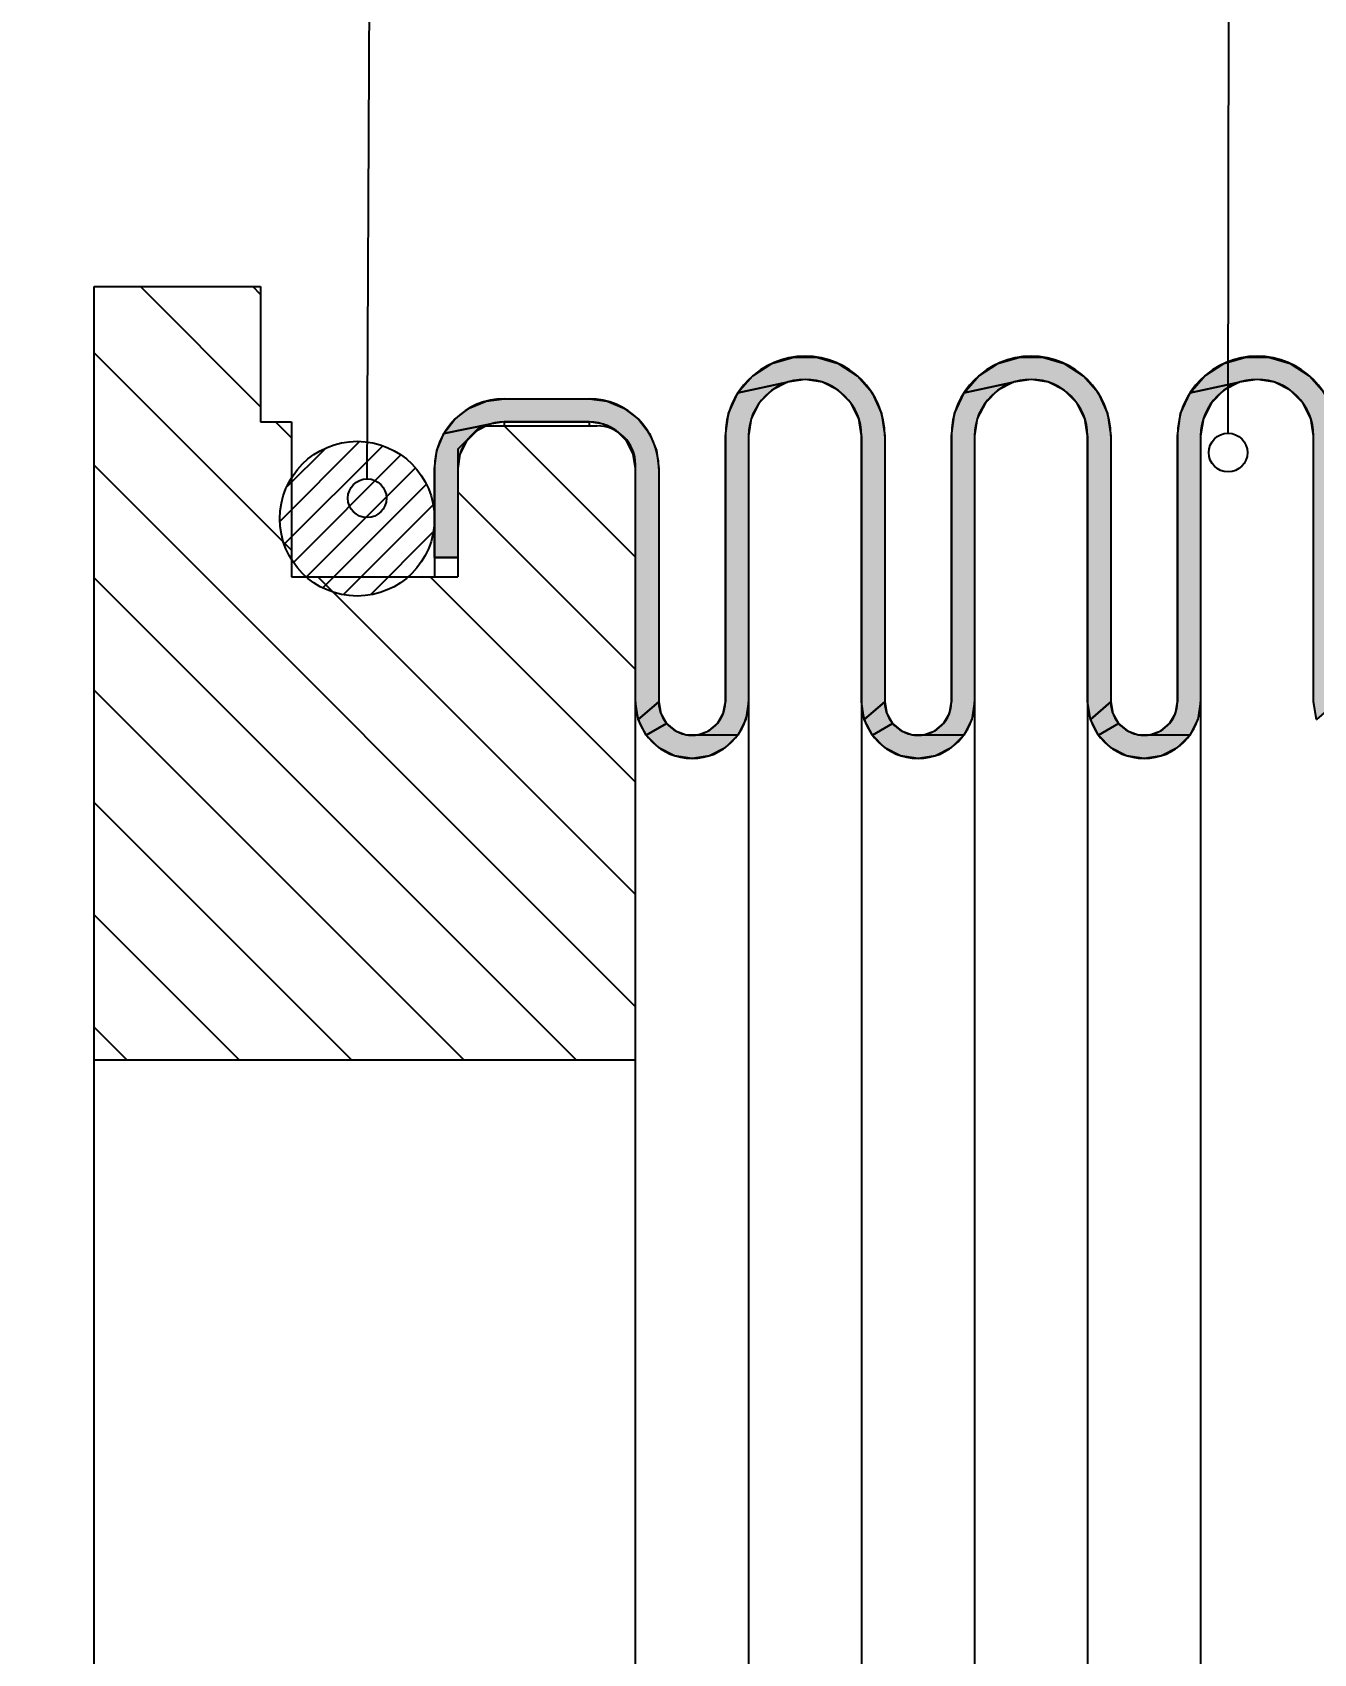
# Model space of a CAD drawing. Header units: millimetres. Extents: x -29 to 3384, y -388 to 1226.
# Drawn here: x 356.5 to 373.06, y 94.37 to 115.32 of the extents above; entities that cross this region are included whole.
import ezdxf

# ---------------------------------------------------------------- set-up
doc = ezdxf.new("R2010")
doc.units = ezdxf.units.MM
doc.layers.add('BEMASSUNGEN', color=7, linetype='Continuous')
doc.styles.get("Standard").update_dxf_attribs({"font": 'arial.ttf'})
doc.dimstyles.new('DIMSTYLE_3', dxfattribs={"dimtxt": 3.5, "dimasz": 3.5, "dimexe": 0.18, "dimexo": 0.0625, "dimgap": 0.09, "dimtad": 1, "dimlfac": 0.5, "dimdsep": 46, "dimtxsty": 'Standard', "dimcen": 0.09, "dimadec": 0, "dimazin": 0, "dimtol": 1, "dimtp": 0.1, "dimtfac": 0.6, "dimtofl": 0, "dimtmove": 0, "dimatfit": 3, "dimfxl": 1, "dimtolj": 1, "dimarcsym": 0})

# ---------------------------------------------------------------- blocks, each defined once
blk = doc.blocks.new('*U2')
at = {"color": 2, "linetype": 'Continuous', "extrusion": (0, 0, -1)}
for points in [[(-117.36, 246.525), (-119.566, 246.208), (-116.866, 246.208)], [(-117.923, 246.69), (-119.072, 246.525), (-117.36, 246.525)], [(-119.072, 246.525), (-119.566, 246.208), (-117.36, 246.525)], [(-119.072, 246.525), (-117.923, 246.69), (-118.509, 246.69)], [(-116.866, 246.208), (-117.764, 246.04), (-116.482, 245.764)], [(-116.866, 246.208), (-118.216, 246.111), (-117.764, 246.04)], [(-119.566, 246.208), (-118.216, 246.111), (-116.866, 246.208)], [(-119.566, 246.208), (-118.668, 246.04), (-118.216, 246.111)], [(-119.566, 246.208), (-119.95, 245.764), (-118.668, 246.04)], [(-118.668, 246.04), (-119.95, 245.764), (-119.075, 245.832)], [(-119.075, 245.832), (-119.95, 245.764), (-119.398, 245.509)], [(-119.95, 245.764), (-120.194, 245.231), (-119.398, 245.509)], [(-119.398, 245.509), (-120.194, 245.231), (-119.606, 245.101)], [(-120.194, 245.231), (-120.277, 244.65), (-119.606, 245.101)], [(-119.606, 245.101), (-120.277, 244.65), (-119.677, 244.65)], [(-119.677, 244.65), (-120.277, 237.773), (-119.677, 237.773)], [(-120.277, 244.65), (-120.277, 237.773), (-119.677, 244.65)], [(-120.277, 237.773), (-119.749, 237.321), (-119.677, 237.773)]]:
    blk.add_solid(points, dxfattribs=at)
blk = doc.blocks.new('*U3')
at = {"color": 2, "linetype": 'Continuous', "extrusion": (0, 0, -1)}
for points in [[(-123.206, 246.525), (-125.412, 246.208), (-122.712, 246.208)], [(-123.769, 246.69), (-124.918, 246.525), (-123.206, 246.525)], [(-124.918, 246.525), (-125.412, 246.208), (-123.206, 246.525)], [(-124.918, 246.525), (-123.769, 246.69), (-124.355, 246.69)], [(-122.712, 246.208), (-123.61, 246.04), (-122.328, 245.764)], [(-122.712, 246.208), (-124.062, 246.111), (-123.61, 246.04)], [(-125.412, 246.208), (-124.062, 246.111), (-122.712, 246.208)], [(-125.412, 246.208), (-124.514, 246.04), (-124.062, 246.111)], [(-125.412, 246.208), (-125.796, 245.764), (-124.514, 246.04)], [(-124.514, 246.04), (-125.796, 245.764), (-124.921, 245.832)], [(-124.921, 245.832), (-125.796, 245.764), (-125.245, 245.509)], [(-125.796, 245.764), (-126.04, 245.231), (-125.245, 245.509)], [(-125.245, 245.509), (-126.04, 245.231), (-125.452, 245.101)], [(-126.04, 245.231), (-126.124, 244.65), (-125.452, 245.101)], [(-125.452, 245.101), (-126.124, 244.65), (-125.524, 244.65)], [(-125.524, 244.65), (-126.124, 237.773), (-125.524, 237.773)], [(-126.124, 244.65), (-126.124, 237.773), (-125.524, 244.65)], [(-126.124, 237.773), (-125.595, 237.321), (-125.524, 237.773)]]:
    blk.add_solid(points, dxfattribs=at)
blk = doc.blocks.new('*U4')
at = {"color": 2, "linetype": 'Continuous', "extrusion": (0, 0, -1)}
for points in [[(-129.052, 246.525), (-131.258, 246.208), (-128.558, 246.208)], [(-129.615, 246.69), (-130.765, 246.525), (-129.052, 246.525)], [(-130.765, 246.525), (-131.258, 246.208), (-129.052, 246.525)], [(-130.765, 246.525), (-129.615, 246.69), (-130.202, 246.69)], [(-128.558, 246.208), (-129.457, 246.04), (-128.174, 245.764)], [(-128.558, 246.208), (-129.908, 246.111), (-129.457, 246.04)], [(-131.258, 246.208), (-129.908, 246.111), (-128.558, 246.208)], [(-131.258, 246.208), (-130.36, 246.04), (-129.908, 246.111)], [(-131.258, 246.208), (-131.643, 245.764), (-130.36, 246.04)], [(-130.36, 246.04), (-131.643, 245.764), (-130.767, 245.832)], [(-130.767, 245.832), (-131.643, 245.764), (-131.091, 245.509)], [(-131.643, 245.764), (-131.886, 245.231), (-131.091, 245.509)], [(-131.091, 245.509), (-131.886, 245.231), (-131.298, 245.101)], [(-131.886, 245.231), (-131.97, 244.65), (-131.298, 245.101)], [(-131.298, 245.101), (-131.97, 244.65), (-131.37, 244.65)], [(-131.37, 244.65), (-131.97, 237.773), (-131.37, 237.773)], [(-131.97, 244.65), (-131.97, 237.773), (-131.37, 244.65)], [(-131.97, 237.773), (-131.441, 237.321), (-131.37, 237.773)]]:
    blk.add_solid(points, dxfattribs=at)
blk = doc.blocks.new('*U8')
at = {"color": 2, "linetype": 'Continuous', "extrusion": (0, 0, -1)}
for points in [[(-116.482, 245.764), (-117.034, 245.509), (-116.238, 245.231)], [(-117.764, 246.04), (-117.357, 245.832), (-116.482, 245.764)], [(-117.357, 245.832), (-117.034, 245.509), (-116.482, 245.764)], [(-116.238, 245.231), (-116.826, 245.101), (-116.154, 244.65)], [(-117.034, 245.509), (-116.826, 245.101), (-116.238, 245.231)], [(-116.826, 245.101), (-116.754, 244.65), (-116.154, 244.65)], [(-116.154, 244.65), (-116.754, 237.773), (-116.154, 237.773)], [(-116.754, 244.65), (-116.754, 237.773), (-116.154, 244.65)], [(-116.154, 237.773), (-116.683, 237.321), (-116.102, 237.478)], [(-116.754, 237.773), (-116.683, 237.321), (-116.154, 237.773)], [(-116.102, 237.478), (-116.683, 237.321), (-115.953, 237.219)], [(-116.683, 237.321), (-116.475, 236.914), (-115.953, 237.219)], [(-115.724, 237.027), (-116.475, 236.914), (-115.442, 236.924)], [(-115.953, 237.219), (-116.475, 236.914), (-115.724, 237.027)]]:
    blk.add_solid(points, dxfattribs=at)
blk = doc.blocks.new('*U9')
at = {"color": 2, "linetype": 'Continuous', "extrusion": (0, 0, -1)}
for points in [[(-122.328, 245.764), (-122.88, 245.509), (-122.084, 245.231)], [(-123.61, 246.04), (-123.203, 245.832), (-122.328, 245.764)], [(-123.203, 245.832), (-122.88, 245.509), (-122.328, 245.764)], [(-122.084, 245.231), (-122.672, 245.101), (-122.001, 244.65)], [(-122.88, 245.509), (-122.672, 245.101), (-122.084, 245.231)], [(-122.672, 245.101), (-122.601, 244.65), (-122.001, 244.65)], [(-122.001, 244.65), (-122.601, 237.773), (-122.001, 237.773)], [(-122.601, 244.65), (-122.601, 237.773), (-122.001, 244.65)], [(-122.001, 237.773), (-122.529, 237.321), (-121.949, 237.478)], [(-122.601, 237.773), (-122.529, 237.321), (-122.001, 237.773)], [(-121.949, 237.478), (-122.529, 237.321), (-121.799, 237.219)], [(-122.529, 237.321), (-122.321, 236.914), (-121.799, 237.219)], [(-121.57, 237.027), (-122.321, 236.914), (-121.289, 236.924)], [(-121.799, 237.219), (-122.321, 236.914), (-121.57, 237.027)]]:
    blk.add_solid(points, dxfattribs=at)
blk = doc.blocks.new('*U10')
at = {"color": 2, "linetype": 'Continuous', "extrusion": (0, 0, -1)}
for points in [[(-128.174, 245.764), (-128.726, 245.509), (-127.93, 245.231)], [(-129.457, 246.04), (-129.049, 245.832), (-128.174, 245.764)], [(-129.049, 245.832), (-128.726, 245.509), (-128.174, 245.764)], [(-127.93, 245.231), (-128.518, 245.101), (-127.847, 244.65)], [(-128.726, 245.509), (-128.518, 245.101), (-127.93, 245.231)], [(-128.518, 245.101), (-128.447, 244.65), (-127.847, 244.65)], [(-127.847, 244.65), (-128.447, 237.773), (-127.847, 237.773)], [(-128.447, 244.65), (-128.447, 237.773), (-127.847, 244.65)], [(-127.847, 237.773), (-128.375, 237.321), (-127.795, 237.478)], [(-128.447, 237.773), (-128.375, 237.321), (-127.847, 237.773)], [(-127.795, 237.478), (-128.375, 237.321), (-127.645, 237.219)], [(-128.375, 237.321), (-128.168, 236.914), (-127.645, 237.219)], [(-127.416, 237.027), (-128.168, 236.914), (-127.135, 236.924)], [(-127.645, 237.219), (-128.168, 236.914), (-127.416, 237.027)]]:
    blk.add_solid(points, dxfattribs=at)
blk = doc.blocks.new('*U14')
at = {"color": 2, "linetype": 'Continuous', "extrusion": (0, 0, -1)}
for points in [[(-109.531, 245.37), (-113.904, 245.084), (-109.159, 245.084)], [(-109.965, 245.55), (-113.531, 245.37), (-109.531, 245.37)], [(-113.531, 245.37), (-113.904, 245.084), (-109.531, 245.37)], [(-110.431, 245.611), (-113.097, 245.55), (-109.965, 245.55)], [(-113.097, 245.55), (-113.531, 245.37), (-109.965, 245.55)], [(-113.097, 245.55), (-110.431, 245.611), (-112.631, 245.611)], [(-109.159, 245.084), (-110.061, 244.953), (-108.872, 244.711)], [(-109.159, 245.084), (-110.431, 245.011), (-110.061, 244.953)], [(-113.904, 245.084), (-110.431, 245.011), (-109.159, 245.084)], [(-113.904, 245.084), (-112.631, 245.011), (-110.431, 245.011)], [(-113.904, 245.084), (-113.002, 244.953), (-112.631, 245.011)], [(-113.904, 245.084), (-114.19, 244.711), (-113.002, 244.953)], [(-113.002, 244.953), (-114.19, 244.711), (-113.337, 244.782)], [(-113.337, 244.782), (-114.19, 244.711), (-113.602, 244.517)], [(-114.19, 244.711), (-114.37, 244.277), (-113.602, 244.517)], [(-113.602, 244.517), (-114.37, 244.277), (-113.773, 244.182)], [(-114.37, 244.277), (-114.431, 243.811), (-113.773, 244.182)], [(-113.773, 244.182), (-114.431, 243.811), (-113.831, 243.811)], [(-113.831, 243.811), (-114.431, 237.773), (-113.831, 237.773)], [(-114.431, 243.811), (-114.431, 237.773), (-113.831, 243.811)], [(-114.431, 237.773), (-113.903, 237.321), (-113.831, 237.773)]]:
    blk.add_solid(points, dxfattribs=at)
blk = doc.blocks.new('*U16')
at = {"color": 2, "linetype": 'Continuous', "extrusion": (0, 0, -1)}
for points in [[(-110.061, 244.953), (-109.726, 244.782), (-108.872, 244.711)], [(-108.872, 244.711), (-109.461, 244.517), (-108.693, 244.277)], [(-109.461, 244.517), (-109.29, 244.182), (-108.693, 244.277)], [(-109.726, 244.782), (-109.461, 244.517), (-108.872, 244.711)], [(-108.693, 244.277), (-109.29, 244.182), (-108.631, 243.811)], [(-109.29, 244.182), (-109.231, 243.811), (-108.631, 243.811)], [(-108.631, 243.811), (-109.231, 241.511), (-108.631, 241.511)], [(-109.231, 243.811), (-109.231, 241.511), (-108.631, 243.811)]]:
    blk.add_solid(points, dxfattribs=at)
blk = doc.blocks.new('*U18')
at = {"color": 2, "linetype": 'Continuous', "extrusion": (0, 0, -1)}
for points in [[(-114.431, 237.773), (-114.483, 237.478), (-113.903, 237.321)], [(-114.483, 237.478), (-114.633, 237.219), (-113.903, 237.321)], [(-113.903, 237.321), (-114.633, 237.219), (-114.11, 236.914)]]:
    blk.add_solid(points, dxfattribs=at)
blk = doc.blocks.new('*U19')
at = {"color": 2, "linetype": 'Continuous', "extrusion": (0, 0, -1)}
for points in [[(-120.277, 237.773), (-120.329, 237.478), (-119.749, 237.321)], [(-120.329, 237.478), (-120.479, 237.219), (-119.749, 237.321)], [(-119.749, 237.321), (-120.479, 237.219), (-119.957, 236.914)]]:
    blk.add_solid(points, dxfattribs=at)
blk = doc.blocks.new('*U20')
at = {"color": 2, "linetype": 'Continuous', "extrusion": (0, 0, -1)}
for points in [[(-126.124, 237.773), (-126.176, 237.478), (-125.595, 237.321)], [(-126.176, 237.478), (-126.325, 237.219), (-125.595, 237.321)], [(-125.595, 237.321), (-126.325, 237.219), (-125.803, 236.914)]]:
    blk.add_solid(points, dxfattribs=at)
blk = doc.blocks.new('*U25')
at = {"color": 2, "linetype": 'Continuous', "extrusion": (0, 0, -1)}
for points in [[(-114.633, 237.219), (-114.862, 237.027), (-114.11, 236.914)], [(-114.862, 237.027), (-115.143, 236.924), (-114.11, 236.914)], [(-115.442, 236.924), (-116.475, 236.914), (-114.11, 236.914)], [(-114.11, 236.914), (-115.143, 236.924), (-115.442, 236.924)], [(-114.11, 236.914), (-116.152, 236.59), (-114.434, 236.59)], [(-116.475, 236.914), (-116.152, 236.59), (-114.11, 236.914)], [(-114.434, 236.59), (-115.745, 236.383), (-114.841, 236.383)], [(-116.152, 236.59), (-115.745, 236.383), (-114.434, 236.59)], [(-115.745, 236.383), (-115.293, 236.311), (-114.841, 236.383)]]:
    blk.add_solid(points, dxfattribs=at)
blk = doc.blocks.new('*U26')
at = {"color": 2, "linetype": 'Continuous', "extrusion": (0, 0, -1)}
for points in [[(-120.479, 237.219), (-120.708, 237.027), (-119.957, 236.914)], [(-120.708, 237.027), (-120.989, 236.924), (-119.957, 236.914)], [(-121.289, 236.924), (-122.321, 236.914), (-119.957, 236.914)], [(-119.957, 236.914), (-120.989, 236.924), (-121.289, 236.924)], [(-119.957, 236.914), (-121.998, 236.59), (-120.28, 236.59)], [(-122.321, 236.914), (-121.998, 236.59), (-119.957, 236.914)], [(-120.28, 236.59), (-121.591, 236.383), (-120.687, 236.383)], [(-121.998, 236.59), (-121.591, 236.383), (-120.28, 236.59)], [(-121.591, 236.383), (-121.139, 236.311), (-120.687, 236.383)]]:
    blk.add_solid(points, dxfattribs=at)
blk = doc.blocks.new('*U27')
at = {"color": 2, "linetype": 'Continuous', "extrusion": (0, 0, -1)}
for points in [[(-126.325, 237.219), (-126.554, 237.027), (-125.803, 236.914)], [(-126.554, 237.027), (-126.836, 236.924), (-125.803, 236.914)], [(-127.135, 236.924), (-128.168, 236.914), (-125.803, 236.914)], [(-125.803, 236.914), (-126.836, 236.924), (-127.135, 236.924)], [(-125.803, 236.914), (-127.844, 236.59), (-126.126, 236.59)], [(-128.168, 236.914), (-127.844, 236.59), (-125.803, 236.914)], [(-126.126, 236.59), (-127.437, 236.383), (-126.534, 236.383)], [(-127.844, 236.59), (-127.437, 236.383), (-126.126, 236.59)], [(-127.437, 236.383), (-126.985, 236.311), (-126.534, 236.383)]]:
    blk.add_solid(points, dxfattribs=at)
blk = doc.blocks.new('*D68')
at = {"layer": 'BEMASSUNGEN', "color": 0, "linetype": 'Continuous', "lineweight": -2, "transparency": 16777216}
for p, q in [((342.796, 111.976), (342.796, 61.519)), ((364.296, 75.595), (364.296, 61.519)), ((346.296, 61.699), (360.796, 61.699))]:
    blk.add_line(p, q, dxfattribs=at)
at = {"layer": 'BEMASSUNGEN', "color": 0, "linetype": 'Continuous', "transparency": 16777216}
for points in [[(346.296, 62.282), (346.296, 61.116), (342.796, 61.699)], [(360.796, 62.282), (360.796, 61.116), (364.296, 61.699)]]:
    blk.add_solid(points, dxfattribs=at)
at = {"layer": 'Defpoints', "color": 0, "linetype": 'Continuous', "transparency": 16777216}
for p in [(342.796, 112.038), (364.296, 75.658), (364.296, 61.699)]:
    blk.add_point(p, dxfattribs=at)
at = {"layer": 'BEMASSUNGEN', "color": 0, "linetype": 'Continuous', "transparency": 16777216, "insert": (353.75, 64.313), "char_height": 3.5, "attachment_point": 5}
blk.add_mtext('\\A1;10.75{\\H2.1;\\S+0.1^  0;}', dxfattribs=at)

msp = doc.modelspace()

# ---------------------------------------------------------------- linework, layer by layer
at = {"color": 2, "linetype": 'Continuous'}
for p, q in [((371.96011, 110.14309), (371.97807, 120.44867)), ((360.8263, 109.55328), (360.87567, 119.91136)), ((359.44575, 110.48427), (357.89154, 112.03848)), ((359.44575, 111.93715), (359.34442, 112.03848)), ((359.84575, 108.63139), (357.29575, 111.18139)), ((366.26224, 110.80272), (366.05852, 110.69892)), ((369.18532, 110.80272), (368.9816, 110.69892)), ((372.10839, 110.80272), (371.90468, 110.69892)), ((362.36281, 110.55782), (362.59575, 110.58848)), ((359.84575, 110.08427), (359.64154, 110.28848)), ((362.41034, 110.25912), (362.24308, 110.17389)), ((359.69983, 109.00752), (360.72672, 110.03441)), ((364.29575, 108.54002), (362.59729, 110.23848)), ((359.75786, 108.71199), (361.02224, 109.97638)), ((359.79613, 109.45737), (360.27686, 109.93811)), ((359.87669, 108.47727), (361.25696, 109.85754)), ((364.29575, 102.72852), (357.29575, 109.72852)), ((360.0428, 108.28982), (361.44441, 109.69144)), ((360.2546, 108.14808), (361.58615, 109.47963)), ((360.5215, 108.06142), (361.67281, 109.21273)), ((364.29575, 107.08715), (361.99575, 109.38715)), ((360.87582, 108.06219), (361.67204, 108.85841)), ((363.53291, 102.03848), (357.29575, 108.27564)), ((364.29575, 104.18139), (360.18866, 108.28848)), ((364.29575, 105.63427), (361.64154, 108.28848)), ((362.08003, 102.03848), (357.29575, 106.82276)), ((364.59575, 106.66925), (364.62173, 106.52192)), ((367.51883, 106.66925), (367.54481, 106.52192)), ((370.4419, 106.66925), (370.46788, 106.52192)), ((360.62716, 102.03848), (357.29575, 105.36989)), ((359.17428, 102.03848), (357.29575, 103.91701)), ((357.7214, 102.03848), (357.29575, 102.46413))]:
    msp.add_line(p, q, dxfattribs=at)
at = {"color": 7, "linetype": 'Continuous'}
for p, q in [((357.29575, 72.03848), (357.29575, 112.03848)), ((357.29575, 112.03848), (359.44575, 112.03848)), ((359.44575, 112.03848), (359.44575, 110.28848)), ((362.59575, 110.58848), (363.69575, 110.58848)), ((359.44575, 110.28848), (359.84575, 110.28848)), ((359.84575, 110.28848), (359.84575, 108.28848)), ((362.59575, 110.28848), (362.59575, 110.23848)), ((362.59575, 110.28848), (363.69575, 110.28848)), ((363.69575, 110.28848), (363.69575, 110.23848)), ((361.99575, 109.93848), (362.29575, 110.23848)), ((362.29575, 110.23848), (363.79575, 110.23848)), ((365.45729, 110.10771), (365.45729, 106.66925)), ((365.75729, 110.10771), (365.75729, 73.96925)), ((367.21883, 110.10771), (367.21883, 73.96925)), ((367.51883, 110.10771), (367.51883, 106.66925)), ((368.38037, 110.10771), (368.38037, 106.66925)), ((368.68037, 110.10771), (368.68037, 73.96925)), ((370.1419, 110.10771), (370.1419, 73.96925)), ((370.4419, 110.10771), (370.4419, 106.66925)), ((371.30344, 110.10771), (371.30344, 106.66925)), ((371.60344, 110.10771), (371.60344, 73.96925)), ((361.99575, 109.93848), (361.99575, 108.28848)), ((361.69575, 109.68848), (361.69575, 108.28848)), ((364.29575, 74.33848), (364.29575, 109.73848)), ((364.59575, 109.68848), (364.59575, 106.66925)), ((361.69575, 108.53848), (361.99575, 108.53848)), ((359.84575, 108.28848), (361.99575, 108.28848)), ((364.29575, 102.03848), (357.29575, 102.03848))]:
    msp.add_line(p, q, dxfattribs=at)
at = {"color": 2, "linetype": 'Continuous'}
for points in [[(366.05986, 111.04533), (366.34136, 111.12799), (366.63475, 111.12799), (366.91626, 111.04533), (367.16307, 110.88672), (367.3552, 110.66499), (367.47707, 110.39811), (367.51883, 110.10771), (367.51883, 106.66925), (367.25459, 106.44343), (367.21883, 106.66925), (367.21883, 110.10771), (367.18306, 110.33353), (367.07926, 110.53725), (366.91759, 110.69892), (366.71388, 110.80272), (366.48806, 110.83848), (366.26224, 110.80272), (365.62092, 110.66499), (365.81305, 110.88672), (366.05986, 111.04533)], [(366.05986, 111.04533), (366.34136, 111.12799), (366.63475, 111.12799), (366.91626, 111.04533), (367.16307, 110.88672), (367.3552, 110.66499), (367.47707, 110.39811), (367.51883, 110.10771)], [(368.98294, 111.04533), (369.26444, 111.12799), (369.55783, 111.12799), (369.83933, 111.04533), (370.08615, 110.88672), (370.27827, 110.66499), (370.40015, 110.39811), (370.4419, 110.10771), (370.4419, 106.66925), (370.17767, 106.44343), (370.1419, 106.66925), (370.1419, 110.10771), (370.10614, 110.33353), (370.00234, 110.53725), (369.84067, 110.69892), (369.63696, 110.80272), (369.41114, 110.83848), (369.18532, 110.80272), (368.544, 110.66499), (368.73613, 110.88672), (368.98294, 111.04533)], [(368.98294, 111.04533), (369.26444, 111.12799), (369.55783, 111.12799), (369.83933, 111.04533), (370.08615, 110.88672), (370.27827, 110.66499), (370.40015, 110.39811), (370.4419, 110.10771)], [(371.90602, 111.04533), (372.18752, 111.12799), (372.48091, 111.12799), (372.76241, 111.04533), (373.00922, 110.88672), (373.20135, 110.66499), (373.32323, 110.39811), (373.36498, 110.10771), (373.36498, 106.66925), (373.10075, 106.44343), (373.06498, 106.66925), (373.06498, 110.10771), (373.02922, 110.33353), (372.92542, 110.53725), (372.76375, 110.69892), (372.56003, 110.80272), (372.33421, 110.83848), (372.10839, 110.80272), (371.46707, 110.66499), (371.6592, 110.88672), (371.90602, 111.04533)], [(371.90602, 111.04533), (372.18752, 111.12799), (372.48091, 111.12799), (372.76241, 111.04533), (373.00922, 110.88672), (373.20135, 110.66499), (373.32323, 110.39811), (373.36498, 110.10771)], [(367.21883, 110.10771), (367.18306, 110.33353), (367.07926, 110.53725), (366.91759, 110.69892), (366.71388, 110.80272), (366.48806, 110.83848), (366.26224, 110.80272), (365.62092, 110.66499), (365.81305, 110.88672), (366.05986, 111.04533)], [(370.1419, 110.10771), (370.10614, 110.33353), (370.00234, 110.53725), (369.84067, 110.69892), (369.63696, 110.80272), (369.41114, 110.83848), (369.18532, 110.80272), (368.544, 110.66499), (368.73613, 110.88672), (368.98294, 111.04533)], [(373.06498, 110.10771), (373.02922, 110.33353), (372.92542, 110.53725), (372.76375, 110.69892), (372.56003, 110.80272), (372.33421, 110.83848), (372.10839, 110.80272), (371.46707, 110.66499), (371.6592, 110.88672), (371.90602, 111.04533)], [(366.05852, 110.69892), (365.89685, 110.53725), (365.79306, 110.33353), (365.75729, 110.10771), (365.75729, 106.66925), (365.72152, 106.44343), (365.61772, 106.23972), (365.10132, 106.24503), (365.2419, 106.29619), (365.35651, 106.39236), (365.43131, 106.52192), (365.45729, 106.66925), (365.45729, 110.10771), (365.49904, 110.39811), (365.62092, 110.66499), (366.26224, 110.80272), (366.05852, 110.69892)], [(365.45729, 110.10771), (365.49904, 110.39811), (365.62092, 110.66499)], [(366.05852, 110.69892), (365.89685, 110.53725), (365.79306, 110.33353), (365.75729, 110.10771)], [(368.9816, 110.69892), (368.81993, 110.53725), (368.71613, 110.33353), (368.68037, 110.10771), (368.68037, 106.66925), (368.6446, 106.44343), (368.5408, 106.23972), (368.0244, 106.24503), (368.16498, 106.29619), (368.27959, 106.39236), (368.35439, 106.52192), (368.38037, 106.66925), (368.38037, 110.10771), (368.42212, 110.39811), (368.544, 110.66499), (369.18532, 110.80272), (368.9816, 110.69892)], [(368.38037, 110.10771), (368.42212, 110.39811), (368.544, 110.66499)], [(368.9816, 110.69892), (368.81993, 110.53725), (368.71613, 110.33353), (368.68037, 110.10771)], [(371.90468, 110.69892), (371.74301, 110.53725), (371.63921, 110.33353), (371.60344, 110.10771), (371.60344, 106.66925), (371.56768, 106.44343), (371.46388, 106.23972), (370.94748, 106.24503), (371.08806, 106.29619), (371.20266, 106.39236), (371.27746, 106.52192), (371.30344, 106.66925), (371.30344, 110.10771), (371.3452, 110.39811), (371.46707, 110.66499), (372.10839, 110.80272), (371.90468, 110.69892)], [(371.30344, 110.10771), (371.3452, 110.39811), (371.46707, 110.66499)], [(371.90468, 110.69892), (371.74301, 110.53725), (371.63921, 110.33353), (371.60344, 110.10771)], [(362.36281, 110.55782), (362.59575, 110.58848), (363.69575, 110.58848), (363.92869, 110.55782), (364.14575, 110.4679), (364.33215, 110.32488), (364.47517, 110.13848), (364.56508, 109.92142), (364.59575, 109.68848), (364.59575, 106.66925), (364.33152, 106.44343), (364.29575, 106.66925), (364.29575, 109.68848), (364.26638, 109.87389), (364.18116, 110.04115), (364.04842, 110.17389), (363.88116, 110.25912), (363.69575, 110.28848), (362.59575, 110.28848), (362.41034, 110.25912), (361.81633, 110.13848), (361.95935, 110.32488), (362.14575, 110.4679), (362.36281, 110.55782)], [(362.59575, 110.28848), (362.41034, 110.25912), (361.81633, 110.13848), (361.95935, 110.32488), (362.14575, 110.4679), (362.36281, 110.55782)], [(363.69575, 110.58848), (363.92869, 110.55782), (364.14575, 110.4679), (364.33215, 110.32488), (364.47517, 110.13848), (364.56508, 109.92142), (364.59575, 109.68848)], [(362.24308, 110.17389), (362.11034, 110.04115), (362.02512, 109.87389), (361.99575, 109.68848), (361.99575, 108.53848), (361.69575, 108.53848), (361.69575, 109.68848), (361.72642, 109.92142), (361.81633, 110.13848), (362.41034, 110.25912), (362.24308, 110.17389)], [(364.29575, 109.68848), (364.26638, 109.87389), (364.18116, 110.04115), (364.04842, 110.17389), (363.88116, 110.25912), (363.69575, 110.28848)], [(361.69575, 109.68848), (361.72642, 109.92142), (361.81633, 110.13848)], [(362.24308, 110.17389), (362.11034, 110.04115), (362.02512, 109.87389), (361.99575, 109.68848)], [(364.59575, 106.66925), (364.33152, 106.44343), (364.29575, 106.66925)], [(364.62173, 106.52192), (364.69653, 106.39236), (364.43532, 106.23972), (364.33152, 106.44343), (364.59575, 106.66925), (364.62173, 106.52192)], [(364.62173, 106.52192), (364.69653, 106.39236), (364.43532, 106.23972), (364.33152, 106.44343)], [(365.75729, 106.66925), (365.72152, 106.44343), (365.61772, 106.23972), (365.10132, 106.24503), (365.2419, 106.29619), (365.35651, 106.39236), (365.43131, 106.52192), (365.45729, 106.66925)], [(367.51883, 106.66925), (367.25459, 106.44343), (367.21883, 106.66925)], [(367.54481, 106.52192), (367.61961, 106.39236), (367.35839, 106.23972), (367.25459, 106.44343), (367.51883, 106.66925), (367.54481, 106.52192)], [(367.54481, 106.52192), (367.61961, 106.39236), (367.35839, 106.23972), (367.25459, 106.44343)], [(368.68037, 106.66925), (368.6446, 106.44343), (368.5408, 106.23972), (368.0244, 106.24503), (368.16498, 106.29619), (368.27959, 106.39236), (368.35439, 106.52192), (368.38037, 106.66925)], [(370.4419, 106.66925), (370.17767, 106.44343), (370.1419, 106.66925)], [(370.46788, 106.52192), (370.54269, 106.39236), (370.28147, 106.23972), (370.17767, 106.44343), (370.4419, 106.66925), (370.46788, 106.52192)], [(370.46788, 106.52192), (370.54269, 106.39236), (370.28147, 106.23972), (370.17767, 106.44343)], [(371.60344, 106.66925), (371.56768, 106.44343), (371.46388, 106.23972), (370.94748, 106.24503), (371.08806, 106.29619), (371.20266, 106.39236), (371.27746, 106.52192), (371.30344, 106.66925)], [(365.10132, 106.24503), (365.61772, 106.23972), (365.45606, 106.07805), (365.25234, 105.97425), (365.02652, 105.93848), (364.8007, 105.97425), (364.59698, 106.07805), (364.43532, 106.23972), (364.69653, 106.39236), (364.81114, 106.29619), (364.95172, 106.24503), (365.10132, 106.24503)], [(364.69653, 106.39236), (364.81114, 106.29619), (364.95172, 106.24503), (365.10132, 106.24503)], [(368.0244, 106.24503), (368.5408, 106.23972), (368.37913, 106.07805), (368.17542, 105.97425), (367.9496, 105.93848), (367.72378, 105.97425), (367.52006, 106.07805), (367.35839, 106.23972), (367.61961, 106.39236), (367.73421, 106.29619), (367.87479, 106.24503), (368.0244, 106.24503)], [(367.61961, 106.39236), (367.73421, 106.29619), (367.87479, 106.24503), (368.0244, 106.24503)], [(370.94748, 106.24503), (371.46388, 106.23972), (371.30221, 106.07805), (371.09849, 105.97425), (370.87267, 105.93848), (370.64685, 105.97425), (370.44314, 106.07805), (370.28147, 106.23972), (370.54269, 106.39236), (370.65729, 106.29619), (370.79787, 106.24503), (370.94748, 106.24503)], [(370.54269, 106.39236), (370.65729, 106.29619), (370.79787, 106.24503), (370.94748, 106.24503)], [(365.61772, 106.23972), (365.45606, 106.07805), (365.25234, 105.97425), (365.02652, 105.93848), (364.8007, 105.97425), (364.59698, 106.07805), (364.43532, 106.23972)], [(368.5408, 106.23972), (368.37913, 106.07805), (368.17542, 105.97425), (367.9496, 105.93848), (367.72378, 105.97425), (367.52006, 106.07805), (367.35839, 106.23972)], [(371.46388, 106.23972), (371.30221, 106.07805), (371.09849, 105.97425), (370.87267, 105.93848), (370.64685, 105.97425), (370.44314, 106.07805), (370.28147, 106.23972)]]:
    msp.add_lwpolyline(points, dxfattribs=at)
at = {"color": 7, "linetype": 'Continuous'}
msp.add_circle((360.69575, 109.03848), 1, dxfattribs=at)
at = {"color": 2, "linetype": 'Continuous'}
for centre in [(371.95967, 109.89309), (360.82511, 109.30328)]:
    msp.add_circle(centre, 0.25, dxfattribs=at)
at = {"color": 7, "linetype": 'Continuous'}
for centre, radius, start, end in [((366.48806, 110.10771), 1.03077, 0, 180), ((369.41114, 110.10771), 1.03077, 0, 180), ((372.33421, 110.10771), 1.03077, 0, 180), ((366.48806, 110.10771), 0.73077, 0, 180), ((369.41114, 110.10771), 0.73077, 0, 180), ((372.33421, 110.10771), 0.73077, 0, 180), ((362.59575, 109.68848), 0.9, 90, 180), ((363.69575, 109.68848), 0.9, 0, 90), ((362.59575, 109.68848), 0.6, 90, 180), ((363.69575, 109.68848), 0.6, 0, 90), ((363.79575, 109.73848), 0.5, 0, 90), ((365.02652, 106.66925), 0.73077, 180, 0), ((365.02652, 106.66925), 0.43077, 180, 0), ((367.9496, 106.66925), 0.73077, 180, 0), ((367.9496, 106.66925), 0.43077, 180, 0), ((370.87267, 106.66925), 0.73077, 180, 0), ((370.87267, 106.66925), 0.43077, 180, 0)]:
    msp.add_arc(centre, radius, start, end, dxfattribs=at)

# ---------------------------------------------------------------- block references
at = {"color": 2, "linetype": 'Continuous', "xscale": 0.5, "yscale": 0.5, "zscale": 0.5}
for name in ['*U2', '*U3', '*U4', '*U8', '*U9', '*U10', '*U14', '*U16', '*U18', '*U19', '*U20', '*U25', '*U26', '*U27']:
    msp.add_blockref(name, (307.38009, -12.21717), dxfattribs=at)

# ---------------------------------------------------------------- dimensions: what is measured, and where the dimension line sits
at = {"layer": 'BEMASSUNGEN', "color": 2, "linetype": 'Continuous'}
dim = msp.add_linear_dim(base=(364.29575, 61.69894), p1=(342.79575, 112.03848), p2=(364.29575, 75.65767), dimstyle='DIMSTYLE_3', dxfattribs=at)
dim.commit()
dim.dimension.update_dxf_attribs({"geometry": '*D68', "text_midpoint": (353.75017, 61.69894), "dimtype": 160})

doc.saveas('drawing.dxf')
